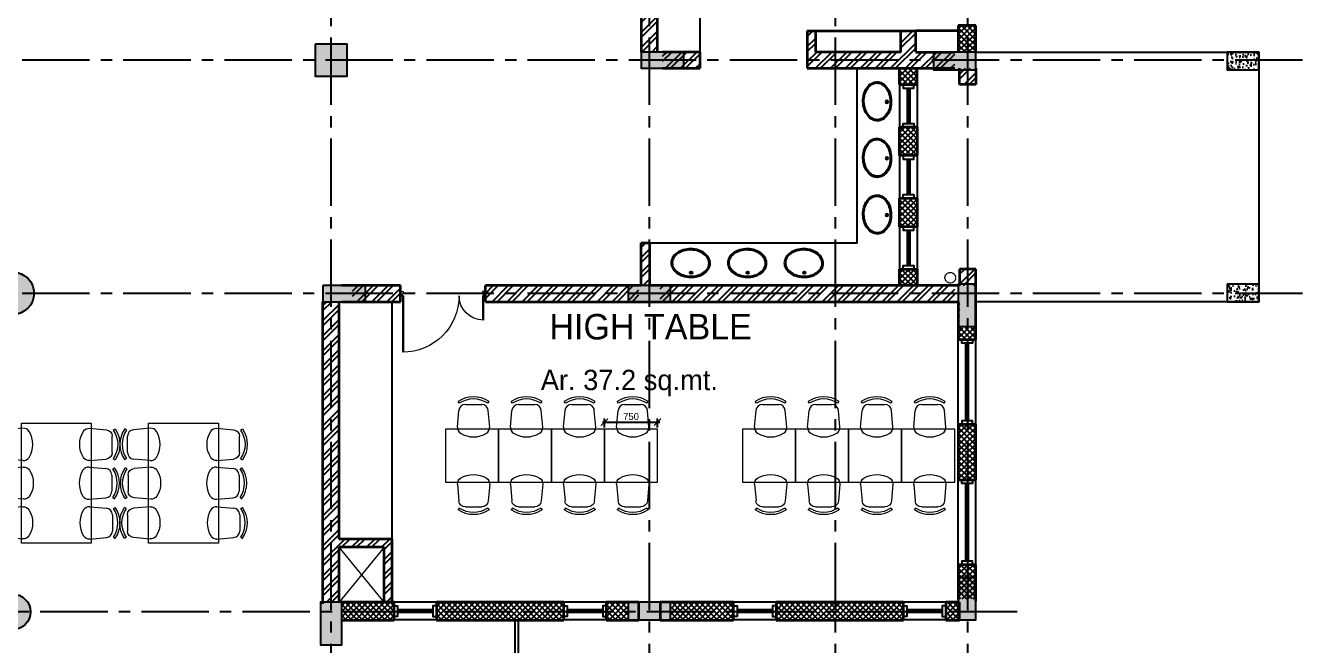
# Model space of a CAD drawing. Header units: millimetres. Extents: x -276609 to 1081398, y -453808 to 472098.
# Drawn here: x 950279 to 968331, y 55894 to 64659 of the extents above; entities that cross this region are included whole.
import ezdxf

# ---------------------------------------------------------------- set-up
doc = ezdxf.new("R2010")
doc.units = ezdxf.units.MM
doc.header["$MEASUREMENT"] = 0
for name, pattern in [('ACAD_ISO10W100', [18, 12, -3, 0, -3]), ('CENTER2', [28.575, 19.05, -3.175, 3.175, -3.175]), ('HIDDEN', [0.375, 0.25, -0.125])]:
    doc.linetypes.add(name, pattern=pattern)
doc.layers.add('A-Anno-Grid Lines', color=7, linetype='Continuous', true_color=0xbbc3bd)
for name, color, linetype, lineweight in [('A-BEAM-1-8', 8, 'HIDDEN', 9), ('A-Detail Lines', 241, 'Continuous', 25), ('A-Door', 4, 'Continuous', 9), ('A-DOOR-1-2', 3, 'Continuous', 5), ('A-Wall Sec', 1, 'Continuous', 20), ('PLUMBING', 3, 'ACAD_ISO10W100', 18), ('S-Concrete', 40, 'Continuous', 25)]:
    doc.layers.add(name, color=color, linetype=linetype, lineweight=lineweight)
for name, color, linetype in [('A-Elevation', 4, 'Continuous'), ('A-Railing', 4, 'Continuous'), ('A-Sanitory', 181, 'Continuous'), ('A-Wall Patt', 8, 'Continuous'), ('A-Window', 4, 'Continuous'), ('AREA', 7, 'Continuous'), ('Dimension', 7, 'Continuous'), ('S-Conc Patt', 9, 'Continuous'), ('text', 252, 'Continuous')]:
    doc.layers.add(name, color=color, linetype=linetype)
doc.layers.add('I-Furniture', color=7, linetype='Continuous', lineweight=20, true_color=0xb35900)
doc.styles.get("Standard").update_dxf_attribs({"font": ''})
doc.styles.get('Standard').set_extended_font_data('Gill Sans MT')
doc.dimstyles.new('IIITD_WD_M @ 100', dxfattribs={"dimscale": 100, "dimtxt": 1, "dimasz": 1, "dimexe": 0.5, "dimexo": 0.25, "dimgap": 0.3, "dimtad": 1, "dimdec": 0, "dimrnd": 1, "dimzin": 0, "dimdsep": 46, "dimtxsty": 'Standard', "dimblk": 'ARCHTICK', "dimcen": 0.2, "dimdle": 0.3, "dimclrd": 256, "dimclre": 256, "dimclrt": 256, "dimadec": 0, "dimazin": 0, "dimtfac": 1, "dimtdec": 0, "dimtofl": 0, "dimtmove": 0, "dimatfit": 0, "dimfxl": 0.5, "dimfxlon": 1, "dimtolj": 1, "dimtzin": 0, "dimlwd": -1, "dimlwe": -1, "dimarcsym": 0})
pattern_1 = [(45, (451293.28, -21198.51), (-106.066017, 106.066017), []), (45, (451364, -21198.51), (-106.066017, 106.066017), [])]
pattern_2 = [(45, (445443.224, -22407.81), (-39.7747564, 39.7747564), []), (135, (445443.224, -22407.81), (-39.7747564, -39.7747564), [])]
pattern_3 = [(50, (-806698.31, 1146868.39), (143.4520365, -12.550427), [15, -165]), (355, (-806698.31, 1146868.39), (-27.750267, 150.438427), [12, -132]), (100.4514, (-806686.35, 1146867.34), (115.701876, 137.887908), [12.748038, -140.228422]), (46.1842, (-806698.3, 1146908.39), (213.44821, -33.103803), [22.5, -247.5]), (96.6356, (-806680.52, 1146905.63), (186.93254, 194.823574), [19.122058, -210.3426]), (351.1842, (-806698.3, 1146908.4), (186.93239, 194.82372), [18, -198]), (21, (-806678.31, 1146898.39), (119.3814104, -80.523778), [15, -165]), (326, (-806678.31, 1146898.39), (48.663066, 145.030009), [12, -132]), (71.4514, (-806668.36, 1146891.68), (168.044526, 64.506099), [12.748038, -140.228422]), (37.5, (-806698.31, 1146868.39), (2.431971, 66.5787708), [0, -130.4, 0, -134, 0, -132.5]), (7.5, (-806698.31, 1146868.39), (52.6139075, 78.8823424), [0, -76.4, 0, -127.4, 0, -50.5]), (327.5, (-806742.91, 1146868.39), (106.7644872, -4.5109743), [0, -50, 0, -156, 0, -207]), (317.5, (-806762.91, 1146868.39), (116.637234, 20.0209965), [0, -65, 0, -103.6, 0, -147])]

# ---------------------------------------------------------------- blocks, each defined once
blk = doc.blocks.new('basin2')
for points in [[(278, -206, 0.12976), (261, -133, 0.106426), (201, -63, 0.084431), (116, -18, 0.073534), (7, 0, 0.073534), (-102, -14, 0.084431), (-188, -55, 0.106426), (-251, -122, 0.12976), (-272, -195, 0.12976), (-254, -269, 0.106426), (-194, -339, 0.084431), (-109, -383, 0.073534), (-1, -402, 0.073534), (108, -388, 0.084431), (195, -347, 0.106426), (258, -279, 0.12976)], [(263, -201, 0.119977), (247, -140, 0.106426), (192, -75, 0.084431), (111, -33, 0.073534), (7, -15, 0.073534), (-97, -28, 0.084431), (-180, -67, 0.106426), (-238, -130, 0.12976), (-257, -196, 0.009633), (-257, -201, 0.119977), (-240, -262, 0.106426), (-185, -327, 0.084431), (-104, -369, 0.073534), (0, -387, 0.073534), (104, -373, 0.084431), (187, -334, 0.106426), (245, -272, 0.12976), (263, -206, 0.009633)]]:
    blk.add_lwpolyline(points, format="xyb", close=True)
for radius in [17.8, 12.2]:
    blk.add_circle((-4, -64), radius)
blk = doc.blocks.new('grd din')
at = {"layer": 'A-Anno-Grid Lines', "linetype": 'CENTER2', "ltscale": 50}
for p, q in [((506814, 133526), (506814, 179267)), ((511314, 133526), (511314, 179267)), ((513944, 133526), (513944, 179267)), ((515814, 133526), (515814, 179267)), ((520545, 155589), (470258, 155589)), ((520545, 152289), (470258, 152289)), ((516514, 147789), (471659, 147789))]:
    blk.add_line(p, q, dxfattribs=at)
blk = doc.blocks.new('din w1')
at = {"layer": 'A-Window', "color": 2, "lineweight": 60}
blk.add_line((476279, 163779), (476779, 163779), dxfattribs=at)
at = {"layer": 'A-Window'}
for points in [[(476229, 163904), (476829, 163904)], [(476229, 163704), (476279, 163704), (476279, 163854), (476229, 163854)], [(476829, 163704), (476779, 163704), (476779, 163854), (476829, 163854)], [(476229, 163654), (476829, 163654)]]:
    blk.add_lwpolyline(points, dxfattribs=at)
blk = doc.blocks.new('din w4')
at = {"layer": 'A-Window', "color": 2, "lineweight": 60}
blk.add_line((516605, 148504), (516605, 149604), dxfattribs=at)
at = {"layer": 'A-Window'}
for points in [[(516480, 148454), (516480, 149654)], [(516680, 149654), (516680, 149604), (516530, 149604), (516530, 149654)], [(516730, 148454), (516730, 149654)], [(516680, 148454), (516680, 148504), (516530, 148504), (516530, 148454)]]:
    blk.add_lwpolyline(points, dxfattribs=at)
blk = doc.blocks.new('din v1')
at = {"layer": 'A-Window', "color": 2, "lineweight": 60}
blk.add_line((474051, 158052), (474051, 157552), dxfattribs=at)
at = {"layer": 'A-Window'}
for points in [[(473926, 158102), (473926, 157502)], [(473976, 158102), (473976, 158052), (474126, 158052), (474126, 158102)], [(474176, 158102), (474176, 157502)], [(473976, 157502), (473976, 157552), (474126, 157552), (474126, 157502)]]:
    blk.add_lwpolyline(points, dxfattribs=at)
blk = doc.blocks.new('Big Door Garbage')
at = {"layer": 'A-Door', "color": 5, "lineweight": 18}
for p, q in [((-12550, 128778), (-12500, 128778)), ((-12550, 128703), (-12550, 128778)), ((-12550, 128703), (-12515, 128703)), ((-12515, 128738), (-12500, 128738)), ((-12515, 128703), (-12515, 128738)), ((-12515, 128703), (-12515, 128273)), ((-12499, 128703), (-12515, 128703)), ((-12500, 128778), (-12500, 128738)), ((-12499, 128703), (-12499, 128273)), ((-11101, 128703), (-11101, 127703)), ((-11101, 128703), (-11085, 128703)), ((-11100, 128778), (-11100, 128738)), ((-11050, 128778), (-11100, 128778)), ((-11085, 128738), (-11100, 128738)), ((-11085, 128703), (-11085, 128738)), ((-11050, 128703), (-11085, 128703)), ((-11085, 128703), (-11085, 127703)), ((-11050, 128703), (-11050, 128778))]:
    blk.add_line(p, q, dxfattribs=at)
at = {"layer": 'A-Door', "lineweight": 18}
for centre, radius, start, end in [((-12515, 128703), 430, 270, 0), ((-11085, 128703), 1000, 180, 270)]:
    blk.add_arc(centre, radius, start, end, dxfattribs=at)
blk = doc.blocks.new('ergrthyjty')
at = {"layer": 'S-Conc Patt'}
for points in [[(503081, 85593), (503081, 85143), (503531, 85143), (503531, 85593)], [(507691, 85483), (507691, 85253), (508291, 85253), (508291, 85483)], [(511821, 85483), (511821, 85233), (512421, 85233), (512421, 85483)], [(499106, 82072, 1), (498506, 82072, 1)], [(503191, 82183), (503191, 81953), (503791, 81953), (503791, 82183)], [(507506, 82183), (507506, 81953), (508106, 81953), (508106, 82183)], [(512421, 82203), (512171, 82203), (512171, 81603), (512421, 81603)], [(512421, 78053), (512171, 78053), (512171, 77453), (512421, 77453)], [(499056, 77568, 1), (498556, 77568, 1)], [(503456, 77703), (503156, 77703), (503156, 77103), (503456, 77103)], [(507506, 77703), (507506, 77453), (508106, 77453), (508106, 77703)]]:
    blk.add_hatch(color=8, dxfattribs=at).paths.add_polyline_path(points)
h = blk.add_hatch(dxfattribs=at)
h.set_pattern_fill('AR-CONC', color=8, scale=20, style=0)
h.set_pattern_definition(pattern_3)
h.paths.add_polyline_path([(515971, 85483), (515971, 85233), (516421, 85233), (516421, 85483)])
h = blk.add_hatch(dxfattribs=at)
h.set_pattern_fill('AR-CONC', color=8, scale=20, style=0)
h.set_pattern_definition(pattern_3)
h.paths.add_polyline_path([(515971, 82203), (515971, 81953), (516421, 81953), (516421, 82203)])
at = {"layer": 'S-Concrete'}
for points in [[(503081, 85593), (503081, 85143), (503531, 85143), (503531, 85593)], [(507691, 85483), (507691, 85253), (508291, 85253), (508291, 85483)], [(511821, 85483), (511821, 85233), (512421, 85233), (512421, 85483)], [(515971, 85483), (515971, 85233), (516421, 85233), (516421, 85483)], [(503191, 82183), (503191, 81953), (503791, 81953), (503791, 82183)], [(507506, 82183), (507506, 81953), (508106, 81953), (508106, 82183)], [(512421, 82203), (512171, 82203), (512171, 81603), (512421, 81603)], [(515971, 82203), (515971, 81953), (516421, 81953), (516421, 82203)], [(512421, 78053), (512171, 78053), (512171, 77453), (512421, 77453)], [(503456, 77703), (503156, 77703), (503156, 77103), (503456, 77103)], [(507506, 77703), (507506, 77453), (508106, 77453), (508106, 77703)]]:
    blk.add_lwpolyline(points, close=True, dxfattribs=at)
for centre, radius in [((498806, 82072), 300), ((498806, 77568), 250)]:
    blk.add_circle(centre, radius, dxfattribs=at)
blk = doc.blocks.new('chair1')
at = {"layer": 'I-Furniture'}
for p, q in [((-320, 228), (-84, 207)), ((16, 201), (42, 219)), ((1, 115), (1, -115)), ((-320, -228), (-84, -207)), ((16, -201), (42, -219))]:
    blk.add_line(p, q, dxfattribs=at)
for centre, radius, start, end in [((-108, 0), 351, 148.407, 211.593), ((-328, 135), 92.9, 85.0303, 148.407), ((-92, 115), 92.9, 0, 85.0303), ((-278, 0), 356, 325.6197, 34.3803), ((-278, 0), 387, 325.6197, 34.3803), ((-92, -115), 92.9, 274.9697, 0), ((-328, -135), 92.9, 211.593, 274.9697)]:
    blk.add_arc(centre, radius, start, end, dxfattribs=at)
blk = doc.blocks.new('_ArchTick')
at = {"color": 0, "linetype": 'ByBlock', "const_width": 0.15}
blk.add_lwpolyline([(-0.5, -0.5), (0.5, 0.5)], dxfattribs=at)
blk = doc.blocks.new('*D523')
at = {"layer": 'A-Detail Lines', "transparency": 16777216}
for p, q in [((958434, 59051), (959244, 59051)), ((958464, 58977), (958464, 59101)), ((959214, 58977), (959214, 59101))]:
    blk.add_line(p, q, dxfattribs=at)
at = {"layer": 'A-Detail Lines', "transparency": 16777216, "xscale": 100, "yscale": 100, "zscale": 100, "rotation": 180}
blk.add_blockref('_ArchTick', (958464, 59051), dxfattribs=at)
at = {"layer": 'A-Detail Lines', "transparency": 16777216, "xscale": 100, "yscale": 100, "zscale": 100}
blk.add_blockref('_ArchTick', (959214, 59051), dxfattribs=at)
at = {"layer": 'A-Detail Lines', "transparency": 16777216, "insert": (958839, 59131), "char_height": 100, "attachment_point": 5}
blk.add_mtext('\\A1;750', dxfattribs=at)
blk = doc.blocks.new('dad')
at = {"layer": 'I-Furniture'}
blk.add_lwpolyline([(801471, -14624), (800484, -14624), (800484, -12924), (801471, -12924)], close=True, dxfattribs=at)
at = {"layer": 'I-Furniture', "rotation": 180}
blk.add_blockref('chair1', (800187, -13225), dxfattribs=at)
at = {"layer": 'I-Furniture', "xscale": -1, "rotation": 180}
blk.add_blockref('chair1', (801768, -13225), dxfattribs=at)
at = {"layer": 'I-Furniture', "xscale": -1}
for p in [(800194, -13774), (800185, -14335)]:
    blk.add_blockref('chair1', p, dxfattribs=at)
at = {"layer": 'I-Furniture'}
for p in [(801761, -13774), (801770, -14335)]:
    blk.add_blockref('chair1', p, dxfattribs=at)

msp = doc.modelspace()

# ---------------------------------------------------------------- hatches: boundary and pattern name
at = {"layer": 'A-Wall Patt'}
h = msp.add_hatch(dxfattribs=at)
h.set_pattern_fill('ANSI37', color=256, scale=450, angle=360, style=0)
h.set_pattern_definition(pattern_2)
h.paths.add_polyline_path([(963714.5, 66081.7), (963464.5, 66081.7), (963464.5, 65259.2), (963714.5, 65259.2)])
h.paths.add_polyline_path([(959214.5, 75684.2), (958984.5, 75684.2), (958984.5, 75014.2), (959214.5, 75014.2)])
h.paths.add_polyline_path([(959214.5, 73514.2), (958984.5, 73514.2), (958984.5, 73284.2), (959214.5, 73284.2)])
h.paths.add_polyline_path([(961594.5, 73284.2), (959214.5, 73284.2), (959214.5, 73034.2), (961594.5, 73034.2)])
h.paths.add_polyline_path([(961844.5, 72834.2), (961594.5, 72834.2), (961594.5, 71554.2), (961044.5, 71554.2), (961044.5, 71304.2), (962084.5, 71304.2), (962084.5, 71554.2), (961844.5, 71554.2), (961844.5, 72084.2)])
h.paths.add_polyline_path([(963464.5, 71554.2), (962684.5, 71554.2), (962684.5, 71304.2), (963464.5, 71304.2)])
h.paths.add_polyline_path([(963714.5, 70949.2), (963714.5, 71254.2), (963464.5, 71254.2), (963464.5, 71049.2), (963464.5, 70949.2)])
h.paths.add_polyline_path([(963714.5, 70349.2), (963464.5, 70349.2), (963464.5, 69526.7), (963714.5, 69526.7)])
h.paths.add_polyline_path([(963714.5, 68926.7), (963464.5, 68926.7), (963464.5, 68819.2), (963714.5, 68819.2)])
h.paths.add_polyline_path([(963714.5, 68519.2), (963464.5, 68519.2), (963464.5, 68104.2), (963714.5, 68104.2)])
h.paths.add_polyline_path([(963464.5, 67504.2), (963464.5, 66681.7), (963714.5, 66681.7), (963714.5, 67504.2)])
h.paths.add_polyline_path([(963714.5, 64658.9), (963464.5, 64658.9), (963464.5, 64284.2), (963714.5, 64284.2)])
h = msp.add_hatch(dxfattribs=at)
h.set_pattern_fill('ANSI32', color=256, scale=400, style=0)
h.set_pattern_definition(pattern_1)
h.paths.add_polyline_path([(963714.5, 64054.2), (963599.5, 64054.2), (963599.5, 63824.2), (963714.5, 63824.2)])
h.paths.add_polyline_path([(963599.5, 64054.2), (963484.5, 64054.2), (963484.5, 63824.2), (963599.5, 63824.2)])
h.paths.add_polyline_path([(963464.5, 66049.2), (963389.5, 66049.2), (963389.5, 65934.2), (963464.5, 65934.2)])
h.paths.add_polyline_path([(958984.5, 68784.2), (955084.5, 68784.2), (955084.5, 68554.2), (958984.5, 68554.2)])
edge = h.paths.add_edge_path()
edge.add_line((959214.5, 67864.2), (959214.5, 68519.2))
edge.add_line((959214.5, 68519.2), (958984.5, 68519.2))
edge.add_line((958984.5, 68519.2), (958984.5, 65376.5))
edge.add_arc((958855.3, 65342.3), 133.6, 0, 14.83629, ccw=False)
edge.add_line((958988.9, 65342.3), (959214.5, 65374.1))
edge.add_line((959214.5, 65374.1), (959214.5, 65934.2))
edge.add_line((959214.5, 65934.2), (960329.5, 65934.2))
edge.add_line((960329.5, 65934.2), (960329.5, 66049.2))
edge.add_line((960329.5, 66049.2), (959214.5, 66049.2))
edge.add_line((959214.5, 66049.2), (959214.5, 67864.2))
edge = h.paths.add_edge_path()
edge.add_line((959214.5, 65374.1), (958988.9, 65342.3))
edge.add_arc((958855.3, 65342.3), 133.6, -14.83629, 0, ccw=False)
edge.add_line((958984.5, 65308.1), (958984.5, 65064.6))
edge.add_arc((958855.3, 65030.4), 133.6, 0, 14.83629, ccw=False)
edge.add_line((958988.9, 65030.4), (959214.5, 65122.4))
edge.add_line((959214.5, 65122.4), (959214.5, 65374.1))
edge = h.paths.add_edge_path()
edge.add_line((959214.5, 65122.4), (958988.9, 65030.4))
edge.add_arc((958855.3, 65030.4), 133.6, 345.16371, 360, ccw=False)
edge.add_line((958984.5, 64996.2), (958984.5, 64284.2))
edge.add_line((958984.5, 64284.2), (959214.5, 64284.2))
edge.add_line((959214.5, 64284.2), (959214.5, 65122.4))
h.paths.add_polyline_path([(959814.5, 64284.2), (959284.5, 64284.2), (959284.5, 64054.2), (959814.5, 64054.2)])
h.paths.add_polyline_path([(963414.5, 64284.2), (962864.5, 64284.2), (962864.5, 64583.9), (962654.5, 64583.9), (962654.5, 64284.2), (961444.5, 64284.2), (961444.5, 64583.9), (961329.5, 64583.9), (961329.5, 64054.2), (961444.5, 64054.2), (963414.5, 64054.2)])
h.paths.add_polyline_path([(959099.5, 72984.2), (958984.5, 72984.2), (958984.5, 68819.2), (959099.5, 68819.2)])
h.paths.add_polyline_path([(961559.5, 71304.2), (961444.5, 71304.2), (961444.5, 71074.2), (961559.5, 71074.2)], flags=17)
h.paths.add_polyline_path([(961329.5, 67979.3), (961330.6, 67979.3), (961330.6, 67979), (961329.5, 67979)], flags=16)
h.paths.add_polyline_path([(959814.5, 71554.2), (959814.5, 67864.2), (961444.5, 67864.2), (961444.5, 66049.2), (961327.8, 66049.2), (961327.8, 65934.2), (962389.5, 65934.2), (962389.5, 66499.2), (962274.5, 66499.2), (962274.5, 66049.2), (961559.5, 66049.2), (961559.5, 68094.2), (960044.5, 68094.2), (960044.5, 69094.2), (961444.5, 69094.2), (961444.5, 68844.2), (961559.5, 68844.2), (961559.5, 69209.2), (960044.5, 69209.2), (960044.5, 70209.2), (961444.5, 70209.2), (961444.5, 69959.2), (961559.5, 69959.2), (961559.5, 70324.2), (960044.5, 70324.2), (960044.5, 71554.2)])
h = msp.add_hatch(dxfattribs=at)
h.set_pattern_fill('ANSI37', color=256, scale=450, angle=360, style=0)
h.set_pattern_definition(pattern_2)
h.paths.add_polyline_path([(958799.5, 56504.2), (958488.7, 56504.2), (958488.7, 56254.2), (958799.5, 56254.2)])
h.paths.add_polyline_path([(957888.7, 56504.2), (956088.7, 56504.2), (956088.7, 56254.2), (957888.7, 56254.2)])
h.paths.add_polyline_path([(955488.7, 56504.2), (954749.5, 56504.2), (954749.5, 56254.2), (955488.7, 56254.2)])
h.paths.add_polyline_path([(962884.5, 64054.2), (962634.5, 64054.2), (962634.5, 63824.2), (962884.5, 63824.2)])
h.paths.add_polyline_path([(962884.5, 63224.2), (962634.5, 63224.2), (962634.5, 62819.2), (962884.5, 62819.2)])
h.paths.add_polyline_path([(962884.5, 62219.2), (962634.5, 62219.2), (962634.5, 61814.2), (962884.5, 61814.2)])
h.paths.add_polyline_path([(962884.5, 61214.2), (962634.5, 61214.2), (962634.5, 60984.2), (962884.5, 60984.2)])
h.paths.add_polyline_path([(963714.5, 59019.2), (963464.5, 59019.2), (963464.5, 58234.2), (963714.5, 58234.2)])
h.paths.add_polyline_path([(963714.5, 57034.2), (963464.5, 57034.2), (963464.5, 56554.2), (963714.5, 56554.2)])
h.paths.add_polyline_path([(960288.7, 56504.2), (959399.5, 56504.2), (959399.5, 56254.2), (960288.7, 56254.2)])
h.paths.add_polyline_path([(963484.5, 60384.2), (963484.5, 60754.2), (963464.5, 60754.2), (963464.5, 60219.2), (963714.5, 60219.2), (963714.5, 60384.2)])
h.paths.add_polyline_path([(963288.7, 56504.2), (963288.7, 56254.2), (963464.5, 56254.2), (963464.5, 56504.2)])
h.paths.add_polyline_path([(962688.7, 56254.2), (962688.7, 56504.2), (960888.7, 56504.2), (960888.7, 56254.2)])
h = msp.add_hatch(dxfattribs=at)
h.set_pattern_fill('ANSI32', color=256, scale=400, style=0)
h.set_pattern_definition(pattern_1)
h.paths.add_polyline_path([(959099.5, 60984.2), (959099.5, 61584.8), (958984.5, 61584.8), (958984.5, 60984.2)])
h = msp.add_hatch(dxfattribs=at)
h.set_pattern_fill('ANSI32', color=256, scale=400, style=0)
h.set_pattern_definition(pattern_1)
h.paths.add_polyline_path([(963714.5, 61214.2), (963599.5, 61214.2), (963599.5, 60984.2), (963714.5, 60984.2)])
h.paths.add_polyline_path([(963599.5, 61214.2), (963484.5, 61214.2), (963484.5, 60984.2), (963599.5, 60984.2)])
h.paths.add_polyline_path([(963414.5, 60984.2), (959249.5, 60984.2), (959249.5, 60754.2), (963414.5, 60754.2)])
h = msp.add_hatch(dxfattribs=at)
h.set_pattern_fill('ANSI32', color=256, scale=400, style=0)
h.set_pattern_definition(pattern_1)
h.paths.add_polyline_path([(954899.5, 60984.2), (954899.5, 60754.2), (955579.5, 60754.2), (955579.5, 60984.2)])
h = msp.add_hatch(dxfattribs=at)
h.set_pattern_fill('ANSI32', color=256, scale=400, style=0)
h.set_pattern_definition(pattern_1)
h.paths.add_polyline_path([(958949.5, 60984.2), (956779.5, 60984.2), (956779.5, 60754.2), (958949.5, 60754.2)])
h = msp.add_hatch(dxfattribs=at)
h.set_pattern_fill('ANSI32', color=256, scale=400, style=0)
h.set_pattern_definition(pattern_1)
h.paths.add_polyline_path([(954714.5, 60754.2), (954484.5, 60754.2), (954484.5, 56504.2), (954714.5, 56504.2), (954714.5, 57284.2), (955349.5, 57284.2), (955349.5, 56504.2), (955464.5, 56504.2), (955464.5, 57399.2), (954714.5, 57399.2)])

# ---------------------------------------------------------------- linework, layer by layer
at = {"layer": 'A-BEAM-1-8', "linetype": 'Continuous', "ltscale": 500}
for p, q in [((955349.5, 57284.2), (954714.5, 56504.2)), ((955349.5, 56504.2), (954714.5, 57284.2))]:
    msp.add_line(p, q, dxfattribs=at)
at = {"layer": 'A-Elevation'}
for p, q in [((959814.5, 64284.2), (959814.5, 65934.2)), ((962034.5, 61584.2), (962034.5, 64054.2)), ((962034.5, 61584.2), (959099.5, 61584.2)), ((955464.5, 57399.2), (955464.5, 60754.2)), ((954714.5, 57084.2), (954714.5, 56504.2))]:
    msp.add_line(p, q, dxfattribs=at)
at = {"layer": 'A-Railing'}
for p, q in [((957199.5, 44769.2), (957199.5, 56254.2)), ((957249.5, 44719.2), (957249.5, 56254.2))]:
    msp.add_line(p, q, dxfattribs=at)
at = {"layer": 'A-Wall Patt'}
msp.add_lwpolyline([(963714.5, 64284.2), (967714.5, 64284.2), (967714.5, 60754.2), (963714.5, 60754.2)], dxfattribs=at)
at = {"layer": 'A-Wall Sec', "lineweight": 35}
for p, q in [((958984.5, 68519.2), (958984.5, 64284.2)), ((959214.5, 64284.2), (959214.5, 65934.2)), ((963714.5, 64658.9), (963464.5, 64658.9)), ((963464.5, 64658.9), (963464.5, 64284.2)), ((963714.5, 64284.2), (963714.5, 64658.9)), ((961329.5, 64583.9), (961329.5, 64054.2)), ((961329.5, 64583.9), (962864.5, 64583.9)), ((961444.5, 64583.9), (961444.5, 64284.2)), ((962654.5, 64284.2), (962654.5, 64583.9)), ((963464.5, 64584.2), (962864.5, 64584.2)), ((962864.5, 64284.2), (962864.5, 64583.9)), ((959814.5, 64284.2), (959284.5, 64284.2)), ((959814.5, 64054.2), (959814.5, 64284.2)), ((962654.5, 64284.2), (961444.5, 64284.2)), ((962864.5, 64284.2), (963414.5, 64284.2)), ((959284.5, 64054.2), (959814.5, 64054.2)), ((961329.5, 64054.2), (963414.5, 64054.2)), ((962634.5, 63824.2), (962634.5, 64054.2)), ((962884.5, 63824.2), (962884.5, 64054.2)), ((963484.5, 63824.2), (963484.5, 64054.2)), ((963714.5, 64054.2), (963714.5, 63824.2)), ((962634.5, 63824.2), (962884.5, 63824.2)), ((963714.5, 63824.2), (963484.5, 63824.2)), ((962634.5, 62819.2), (962634.5, 63224.2)), ((962884.5, 63224.2), (962634.5, 63224.2)), ((962884.5, 63224.2), (962884.5, 62819.2)), ((962884.5, 62819.2), (962634.5, 62819.2)), ((962634.5, 61814.2), (962634.5, 62219.2)), ((962634.5, 62219.2), (962884.5, 62219.2)), ((962884.5, 62219.2), (962884.5, 61814.2)), ((962884.5, 61814.2), (962634.5, 61814.2)), ((958984.5, 60984.2), (958984.5, 61584.8)), ((958984.5, 61584.8), (959099.5, 61584.8)), ((959099.5, 61584.8), (959099.5, 60984.2)), ((962634.5, 60984.2), (962634.5, 61214.2)), ((962634.5, 61214.2), (962884.5, 61214.2)), ((962884.5, 61214.2), (962884.5, 60984.2)), ((963714.5, 61214.2), (963484.5, 61214.2)), ((963484.5, 61214.2), (963484.5, 60984.2)), ((963714.5, 60219.2), (963714.5, 61214.2)), ((955579.5, 60984.2), (954749.5, 60984.2)), ((955579.5, 60754.2), (955579.5, 60984.2)), ((958984.5, 60984.2), (956779.5, 60984.2)), ((956779.5, 60754.2), (956779.5, 60984.2)), ((963484.5, 60984.2), (959099.5, 60984.2)), ((954484.5, 56484.2), (954484.5, 60754.2)), ((954714.5, 57399.2), (954714.5, 60754.2)), ((954749.5, 60754.2), (955579.5, 60754.2)), ((956779.5, 60754.2), (963464.5, 60754.2)), ((963464.5, 60754.2), (963464.5, 60219.2)), ((963464.5, 60219.2), (963714.5, 60219.2)), ((963464.5, 59019.2), (963464.5, 58234.2)), ((963714.5, 59019.2), (963464.5, 59019.2)), ((963714.5, 58234.2), (963714.5, 59019.2)), ((963464.5, 58234.2), (963714.5, 58234.2)), ((955464.5, 57399.2), (954714.5, 57399.2)), ((955349.5, 57284.2), (954714.5, 57284.2)), ((954714.5, 56504.2), (954714.5, 57284.2)), ((955349.5, 56504.2), (955349.5, 57284.2)), ((955464.5, 56504.2), (955464.5, 57399.2)), ((963464.5, 57034.2), (963464.5, 56539.2)), ((963714.5, 57034.2), (963464.5, 57034.2)), ((963714.5, 56519.2), (963714.5, 57034.2)), ((955488.7, 56504.2), (954749.5, 56504.2)), ((955488.7, 56254.2), (955488.7, 56504.2)), ((957888.7, 56504.2), (956088.7, 56504.2)), ((956088.7, 56504.2), (956088.7, 56254.2)), ((957888.7, 56254.2), (957888.7, 56504.2)), ((958949.5, 56504.2), (958488.7, 56504.2)), ((958488.7, 56504.2), (958488.7, 56254.2)), ((958949.5, 56254.2), (958949.5, 56504.2)), ((959249.5, 56504.2), (959249.5, 56254.2)), ((960288.7, 56504.2), (959249.5, 56504.2)), ((960288.7, 56254.2), (960288.7, 56504.2)), ((962688.7, 56504.2), (960888.7, 56504.2)), ((960888.7, 56504.2), (960888.7, 56254.2)), ((962688.7, 56254.2), (962688.7, 56504.2)), ((963484.5, 56504.2), (963288.7, 56504.2)), ((963288.7, 56504.2), (963288.7, 56254.2)), ((963484.5, 56254.2), (963484.5, 56504.2)), ((954749.5, 56254.2), (955488.7, 56254.2)), ((956088.7, 56254.2), (957888.7, 56254.2)), ((958488.7, 56254.2), (958949.5, 56254.2)), ((959249.5, 56254.2), (960288.7, 56254.2)), ((960888.7, 56254.2), (962688.7, 56254.2)), ((963288.7, 56254.2), (963484.5, 56254.2))]:
    msp.add_line(p, q, dxfattribs=at)
at = {"layer": 'Dimension'}
msp.add_line((963464.5, 57034.2), (963464.5, 58957), dxfattribs=at)
at = {"layer": 'I-Furniture'}
for points in [[(956214.5, 58202.4), (956964.5, 58202.4), (956964.5, 58952.4), (956214.5, 58952.4)], [(956964.5, 58202.4), (957714.5, 58202.4), (957714.5, 58952.4), (956964.5, 58952.4)], [(957714.5, 58202.4), (958464.5, 58202.4), (958464.5, 58952.4), (957714.5, 58952.4)], [(958464.5, 58202.4), (959214.5, 58202.4), (959214.5, 58952.4), (958464.5, 58952.4)], [(960414.5, 58202.4), (961164.5, 58202.4), (961164.5, 58952.4), (960414.5, 58952.4)], [(961164.5, 58202.4), (961914.5, 58202.4), (961914.5, 58952.4), (961164.5, 58952.4)], [(961914.5, 58202.4), (962664.5, 58202.4), (962664.5, 58952.4), (961914.5, 58952.4)], [(962664.5, 58202.4), (963414.5, 58202.4), (963414.5, 58952.4), (962664.5, 58952.4)]]:
    msp.add_lwpolyline(points, close=True, dxfattribs=at)
at = {"layer": 'PLUMBING'}
msp.add_circle((963352, 61092.5), 75, dxfattribs=at)

# ---------------------------------------------------------------- block references
at = {"layer": 'A-Anno-Grid Lines'}
msp.add_blockref('grd din', (447785.7, -91420), dxfattribs=at)
at = {"layer": 'A-Detail Lines'}
for p in [(149736.2, 71962.4), (151536, 71962.4)]:
    msp.add_blockref('dad', p, dxfattribs=at)
at = {"layer": 'A-Door', "xscale": -0.8000000000465661, "yscale": 0.7999999999883585, "zscale": 0.8}
msp.add_blockref('Big Door Garbage', (946739.5, -42123.1), dxfattribs=at)
at = {"layer": 'A-DOOR-1-2'}
for p in [(446984.7, -89435), (446984.7, -91420)]:
    msp.add_blockref('din w4', p, dxfattribs=at)
at = {"layer": 'A-Sanitory', "xscale": -1, "rotation": 270}
for p in [(962518.7, 63583.7), (962518.7, 62784.2), (962518.7, 61984.8)]:
    msp.add_blockref('basin2', p, dxfattribs=at)
at = {"layer": 'A-Sanitory', "rotation": 180}
for p in [(959685, 61100), (960484.4, 61100), (961283.8, 61100)]:
    msp.add_blockref('basin2', p, dxfattribs=at)
at = {"layer": 'A-Window'}
for p in [(488708.5, -94277.5), (488708.5, -95282.5), (488708.5, -96287.5)]:
    msp.add_blockref('din v1', p, dxfattribs=at)
at = {"layer": 'A-Window', "rotation": 180}
for p in [(1432317.5, 220158.4), (1434717.5, 220158.4), (1437117.5, 220158.4), (1439517.5, 220158.4)]:
    msp.add_blockref('din w1', p, dxfattribs=at)
at = {"layer": 'I-Furniture', "rotation": 90}
for p in [(956612.7, 59302), (957362.7, 59302), (958112.7, 59302), (958862.7, 59302), (960812.7, 59302), (961562.7, 59302), (962312.7, 59302), (963062.7, 59302)]:
    msp.add_blockref('chair1', p, dxfattribs=at)
at = {"layer": 'I-Furniture', "xscale": -1, "rotation": 90}
for p in [(956612.7, 57852.9), (957362.7, 57852.9), (958112.7, 57852.9), (958862.7, 57852.9), (960812.7, 57852.9), (961562.7, 57852.9), (962312.7, 57852.9), (963062.7, 57852.9)]:
    msp.add_blockref('chair1', p, dxfattribs=at)
at = {"layer": 'S-Concrete'}
msp.add_blockref('ergrthyjty', (451293.3, -21198.5), dxfattribs=at)

# ---------------------------------------------------------------- texts
at = {"layer": 'AREA', "insert": (957563, 59792), "char_height": 288, "width": 6203.897, "attachment_point": 1}
msp.add_mtext('{\\fCentury Gothic|b0|i0|c0|p34;Ar. 37.2 sq.mt.}', dxfattribs=at)
at = {"layer": 'text', "insert": (957685.2, 60580.8), "char_height": 360, "attachment_point": 1}
msp.add_mtext('{\\fCentury Gothic|b0|i0|c0|p34;HIGH TABLE}', dxfattribs=at)

# ---------------------------------------------------------------- dimensions: what is measured, and where the dimension line sits
at = {"layer": 'A-Detail Lines'}
dim = msp.add_linear_dim(base=(959214.5, 59051.4), p1=(958464.5, 58952.4), p2=(959214.5, 58952.4), dimstyle='IIITD_WD_M @ 100', override={"dimfxl": 100}, dxfattribs=at)
dim.commit()
dim.dimension.update_dxf_attribs({"geometry": '*D523', "text_midpoint": (958839.5, 59131.4)})

doc.saveas('drawing.dxf')
